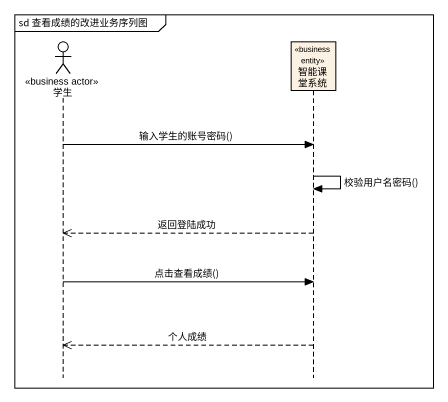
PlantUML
@startuml
mainframe sd 查看成绩的改进业务序列图
hide footbox
actor 学生 <<business actor>>
participant 智能课堂系统 <<business entity>>

学生 -> 智能课堂系统 : 输入学生的账号密码()
智能课堂系统 -> 智能课堂系统 : 校验用户名密码()
智能课堂系统 -->> 学生 : 返回登陆成功
学生 -> 智能课堂系统 : 点击查看成绩()
智能课堂系统 -->> 学生 : 个人成绩
@enduml
